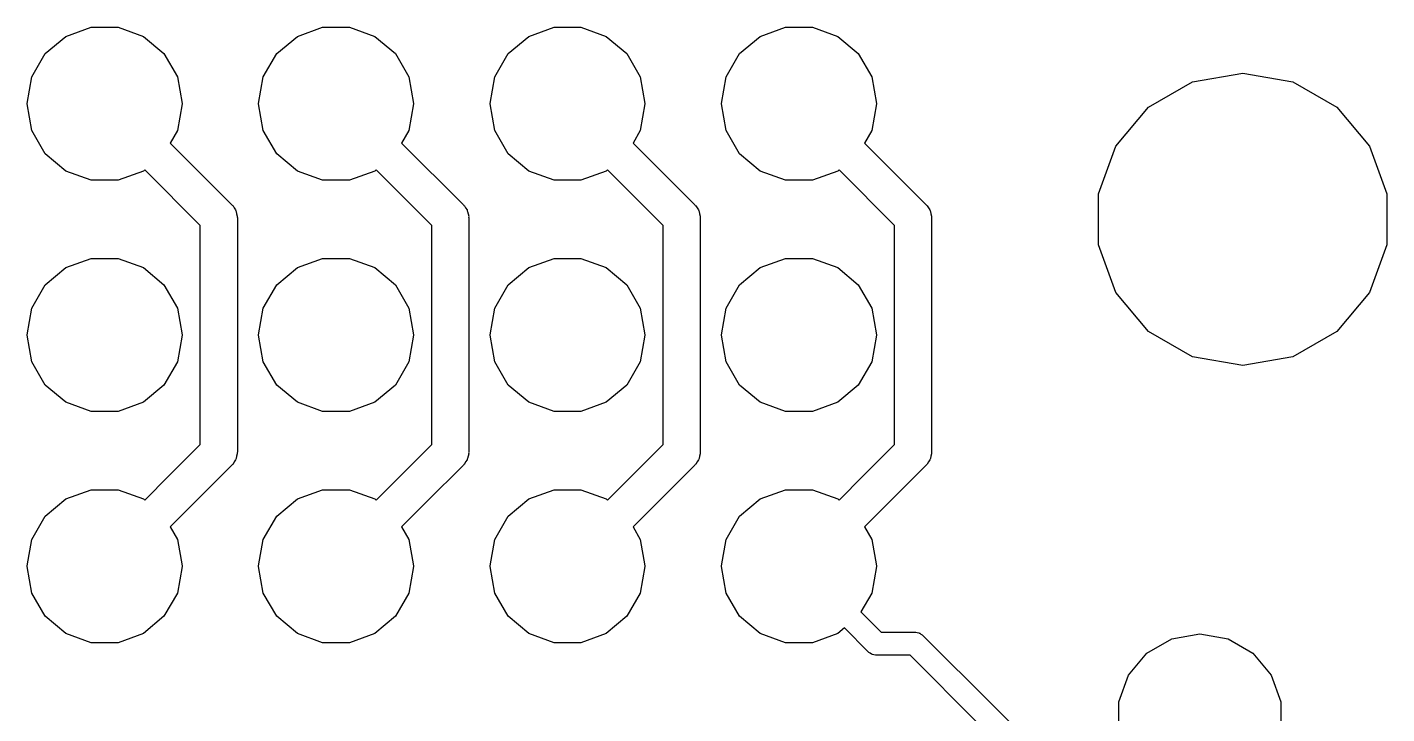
# Model space of a CAD drawing. Extents: x -71.9 to -7.4, y 11.1 to 59.4.
# Drawn here: x -24.34 to -9.42, y 51.07 to 58.61 of the extents above; entities that cross this region are included whole.
import ezdxf

# ---------------------------------------------------------------- set-up
doc = ezdxf.new("R2010")
doc.units = 0
doc.header["$MEASUREMENT"] = 0
doc.layers.add('BLACK', color=7, linetype='CONTINUOUS')

msp = doc.modelspace()

# ---------------------------------------------------------------- linework, layer by layer
at = {"layer": 'Black'}
for p, q in [((-24.1411, 58.3196), (-23.915, 58.5094)), ((-23.915, 58.5094), (-23.6376, 58.6103)), ((-23.6376, 58.6103), (-23.3424, 58.6103)), ((-23.3424, 58.6103), (-23.065, 58.5094)), ((-23.065, 58.5094), (-22.8389, 58.3196)), ((-21.6011, 58.3196), (-21.375, 58.5094)), ((-21.375, 58.5094), (-21.0976, 58.6103)), ((-21.0976, 58.6103), (-20.8024, 58.6103)), ((-20.8024, 58.6103), (-20.525, 58.5094)), ((-20.525, 58.5094), (-20.2989, 58.3196)), ((-19.0611, 58.3196), (-18.835, 58.5094)), ((-18.835, 58.5094), (-18.5576, 58.6103)), ((-18.5576, 58.6103), (-18.2624, 58.6103)), ((-18.2624, 58.6103), (-17.985, 58.5094)), ((-17.985, 58.5094), (-17.7589, 58.3196)), ((-16.5211, 58.3196), (-16.295, 58.5094)), ((-16.295, 58.5094), (-16.0176, 58.6103)), ((-16.0176, 58.6103), (-15.7224, 58.6103)), ((-15.7224, 58.6103), (-15.445, 58.5094)), ((-15.445, 58.5094), (-15.2189, 58.3196)), ((-24.2887, 58.064), (-24.1411, 58.3196)), ((-22.8389, 58.3196), (-22.6913, 58.064)), ((-21.7487, 58.064), (-21.6011, 58.3196)), ((-20.2989, 58.3196), (-20.1513, 58.064)), ((-19.2087, 58.064), (-19.0611, 58.3196)), ((-17.7589, 58.3196), (-17.6113, 58.064)), ((-16.6687, 58.064), (-16.5211, 58.3196)), ((-15.2189, 58.3196), (-15.0713, 58.064)), ((-24.34, 57.7732), (-24.2887, 58.064)), ((-22.6913, 58.064), (-22.64, 57.7732)), ((-21.8, 57.7732), (-21.7487, 58.064)), ((-20.1513, 58.064), (-20.1, 57.7732)), ((-19.26, 57.7732), (-19.2087, 58.064)), ((-17.6113, 58.064), (-17.56, 57.7732)), ((-16.72, 57.7732), (-16.6687, 58.064)), ((-15.0713, 58.064), (-15.02, 57.7732)), ((-11.5493, 58.0093), (-11, 58.1061)), ((-11, 58.1061), (-10.4507, 58.0093)), ((-12.0324, 57.7304), (-11.5493, 58.0093)), ((-10.4507, 58.0093), (-9.9676, 57.7304)), ((-24.34, 57.7668), (-24.34, 57.7732)), ((-24.2887, 57.476), (-24.34, 57.7668)), ((-22.64, 57.7668), (-22.6913, 57.476)), ((-22.64, 57.7732), (-22.64, 57.7668)), ((-21.8, 57.7668), (-21.8, 57.7732)), ((-21.7487, 57.476), (-21.8, 57.7668)), ((-20.1, 57.7668), (-20.1513, 57.476)), ((-20.1, 57.7732), (-20.1, 57.7668)), ((-19.26, 57.7668), (-19.26, 57.7732)), ((-19.2087, 57.476), (-19.26, 57.7668)), ((-17.56, 57.7668), (-17.6113, 57.476)), ((-17.56, 57.7732), (-17.56, 57.7668)), ((-16.72, 57.7668), (-16.72, 57.7732)), ((-16.6687, 57.476), (-16.72, 57.7668)), ((-15.02, 57.7668), (-15.0713, 57.476)), ((-15.02, 57.7732), (-15.02, 57.7668)), ((-12.3909, 57.3031), (-12.0324, 57.7304)), ((-9.9676, 57.7304), (-9.6091, 57.3031)), ((-24.1411, 57.2204), (-24.2887, 57.476)), ((-22.6913, 57.476), (-22.7708, 57.3382)), ((-21.6011, 57.2204), (-21.7487, 57.476)), ((-20.1513, 57.476), (-20.2308, 57.3382)), ((-19.0611, 57.2204), (-19.2087, 57.476)), ((-17.6113, 57.476), (-17.6908, 57.3382)), ((-16.5211, 57.2204), (-16.6687, 57.476)), ((-15.0713, 57.476), (-15.1508, 57.3382)), ((-22.7708, 57.3382), (-22.0931, 56.6605)), ((-20.2308, 57.3382), (-19.5531, 56.6605)), ((-17.6908, 57.3382), (-17.0131, 56.6605)), ((-15.1508, 57.3382), (-14.4731, 56.6605)), ((-12.5817, 56.7789), (-12.3909, 57.3031)), ((-9.6091, 57.3031), (-9.4183, 56.7789)), ((-23.915, 57.0306), (-24.1411, 57.2204)), ((-21.375, 57.0306), (-21.6011, 57.2204)), ((-18.835, 57.0306), (-19.0611, 57.2204)), ((-16.295, 57.0306), (-16.5211, 57.2204)), ((-23.6376, 56.9297), (-23.915, 57.0306)), ((-23.065, 57.0306), (-23.3424, 56.9297)), ((-23.0503, 57.0429), (-23.065, 57.0306)), ((-22.44, 56.4326), (-23.0503, 57.0429)), ((-21.0976, 56.9297), (-21.375, 57.0306)), ((-20.525, 57.0306), (-20.8024, 56.9297)), ((-20.5103, 57.0429), (-20.525, 57.0306)), ((-19.9, 56.4326), (-20.5103, 57.0429)), ((-18.5576, 56.9297), (-18.835, 57.0306)), ((-17.985, 57.0306), (-18.2624, 56.9297)), ((-17.9703, 57.0429), (-17.985, 57.0306)), ((-17.36, 56.4326), (-17.9703, 57.0429)), ((-16.0176, 56.9297), (-16.295, 57.0306)), ((-15.445, 57.0306), (-15.7224, 56.9297)), ((-15.4303, 57.0429), (-15.445, 57.0306)), ((-14.82, 56.4326), (-15.4303, 57.0429)), ((-23.3424, 56.9297), (-23.6376, 56.9297)), ((-20.8024, 56.9297), (-21.0976, 56.9297)), ((-18.2624, 56.9297), (-18.5576, 56.9297)), ((-15.7224, 56.9297), (-16.0176, 56.9297)), ((-12.5817, 56.2211), (-12.5817, 56.7789)), ((-9.4183, 56.7789), (-9.4183, 56.2211)), ((-22.0931, 56.6605), (-22.088, 56.6532)), ((-22.088, 56.6532), (-22.0811, 56.6474)), ((-22.0811, 56.6474), (-22.0679, 56.6244)), ((-22.0679, 56.6244), (-22.0526, 56.6027)), ((-22.0526, 56.6027), (-22.0503, 56.594)), ((-22.0503, 56.594), (-22.0459, 56.5863)), ((-22.0459, 56.5863), (-22.0412, 56.5601)), ((-22.0412, 56.5601), (-22.0344, 56.5345)), ((-19.5531, 56.6605), (-19.548, 56.6532)), ((-19.548, 56.6532), (-19.5411, 56.6474)), ((-19.5411, 56.6474), (-19.5279, 56.6244)), ((-19.5279, 56.6244), (-19.5126, 56.6027)), ((-19.5126, 56.6027), (-19.5103, 56.594)), ((-19.5103, 56.594), (-19.5059, 56.5863)), ((-19.5059, 56.5863), (-19.5012, 56.5601)), ((-19.5012, 56.5601), (-19.4944, 56.5345)), ((-17.0131, 56.6605), (-17.008, 56.6532)), ((-17.008, 56.6532), (-17.0011, 56.6474)), ((-17.0011, 56.6474), (-16.9879, 56.6244)), ((-16.9879, 56.6244), (-16.9726, 56.6027)), ((-16.9726, 56.6027), (-16.9703, 56.594)), ((-16.9703, 56.594), (-16.9659, 56.5863)), ((-16.9659, 56.5863), (-16.9612, 56.5601)), ((-16.9612, 56.5601), (-16.9544, 56.5345)), ((-14.4731, 56.6605), (-14.468, 56.6532)), ((-14.468, 56.6532), (-14.4611, 56.6474)), ((-14.4611, 56.6474), (-14.4479, 56.6244)), ((-14.4479, 56.6244), (-14.4326, 56.6027)), ((-14.4326, 56.6027), (-14.4303, 56.594)), ((-14.4303, 56.594), (-14.4259, 56.5863)), ((-14.4259, 56.5863), (-14.4212, 56.5601)), ((-14.4212, 56.5601), (-14.4144, 56.5345)), ((-22.44, 54.0274), (-22.44, 56.4326)), ((-22.0344, 56.5345), (-22.0352, 56.5256)), ((-22.0352, 56.5256), (-22.0336, 56.5168)), ((-22.0336, 56.5168), (-22.0336, 53.9432)), ((-19.9, 54.0274), (-19.9, 56.4326)), ((-19.4944, 56.5345), (-19.4952, 56.5256)), ((-19.4952, 56.5256), (-19.4936, 56.5168)), ((-19.4936, 56.5168), (-19.4936, 53.9432)), ((-17.36, 54.0274), (-17.36, 56.4326)), ((-16.9544, 56.5345), (-16.9552, 56.5256)), ((-16.9552, 56.5256), (-16.9536, 56.5168)), ((-16.9536, 56.5168), (-16.9536, 53.9432)), ((-14.82, 54.0274), (-14.82, 56.4326)), ((-14.4144, 56.5345), (-14.4152, 56.5256)), ((-14.4152, 56.5256), (-14.4136, 56.5168)), ((-14.4136, 56.5168), (-14.4136, 53.9432)), ((-12.3909, 55.6969), (-12.5817, 56.2211)), ((-9.4183, 56.2211), (-9.6091, 55.6969)), ((-24.1411, 55.7796), (-23.915, 55.9694)), ((-23.915, 55.9694), (-23.6376, 56.0703)), ((-23.6376, 56.0703), (-23.3424, 56.0703)), ((-23.3424, 56.0703), (-23.065, 55.9694)), ((-23.065, 55.9694), (-22.8389, 55.7796)), ((-21.6011, 55.7796), (-21.375, 55.9694)), ((-21.375, 55.9694), (-21.0976, 56.0703)), ((-21.0976, 56.0703), (-20.8024, 56.0703)), ((-20.8024, 56.0703), (-20.525, 55.9694)), ((-20.525, 55.9694), (-20.2989, 55.7796)), ((-19.0611, 55.7796), (-18.835, 55.9694)), ((-18.835, 55.9694), (-18.5576, 56.0703)), ((-18.5576, 56.0703), (-18.2624, 56.0703)), ((-18.2624, 56.0703), (-17.985, 55.9694)), ((-17.985, 55.9694), (-17.7589, 55.7796)), ((-16.5211, 55.7796), (-16.295, 55.9694)), ((-16.295, 55.9694), (-16.0176, 56.0703)), ((-16.0176, 56.0703), (-15.7224, 56.0703)), ((-15.7224, 56.0703), (-15.445, 55.9694)), ((-15.445, 55.9694), (-15.2189, 55.7796)), ((-24.2887, 55.524), (-24.1411, 55.7796)), ((-22.8389, 55.7796), (-22.6913, 55.524)), ((-21.7487, 55.524), (-21.6011, 55.7796)), ((-20.2989, 55.7796), (-20.1513, 55.524)), ((-19.2087, 55.524), (-19.0611, 55.7796)), ((-17.7589, 55.7796), (-17.6113, 55.524)), ((-16.6687, 55.524), (-16.5211, 55.7796)), ((-15.2189, 55.7796), (-15.0713, 55.524)), ((-12.0324, 55.2696), (-12.3909, 55.6969)), ((-9.6091, 55.6969), (-9.9676, 55.2696)), ((-24.34, 55.2332), (-24.2887, 55.524)), ((-22.6913, 55.524), (-22.64, 55.2332)), ((-21.8, 55.2332), (-21.7487, 55.524)), ((-20.1513, 55.524), (-20.1, 55.2332)), ((-19.26, 55.2332), (-19.2087, 55.524)), ((-17.6113, 55.524), (-17.56, 55.2332)), ((-16.72, 55.2332), (-16.6687, 55.524)), ((-15.0713, 55.524), (-15.02, 55.2332)), ((-24.34, 55.2268), (-24.34, 55.2332)), ((-24.2887, 54.936), (-24.34, 55.2268)), ((-22.64, 55.2268), (-22.6913, 54.936)), ((-22.64, 55.2332), (-22.64, 55.2268)), ((-21.8, 55.2268), (-21.8, 55.2332)), ((-21.7487, 54.936), (-21.8, 55.2268)), ((-20.1, 55.2268), (-20.1513, 54.936)), ((-20.1, 55.2332), (-20.1, 55.2268)), ((-19.26, 55.2268), (-19.26, 55.2332)), ((-19.2087, 54.936), (-19.26, 55.2268)), ((-17.56, 55.2268), (-17.6113, 54.936)), ((-17.56, 55.2332), (-17.56, 55.2268)), ((-16.72, 55.2268), (-16.72, 55.2332)), ((-16.6687, 54.936), (-16.72, 55.2268)), ((-15.02, 55.2268), (-15.0713, 54.936)), ((-15.02, 55.2332), (-15.02, 55.2268)), ((-11.5493, 54.9907), (-12.0324, 55.2696)), ((-9.9676, 55.2696), (-10.4507, 54.9907)), ((-24.1411, 54.6804), (-24.2887, 54.936)), ((-22.6913, 54.936), (-22.8389, 54.6804)), ((-21.6011, 54.6804), (-21.7487, 54.936)), ((-20.1513, 54.936), (-20.2989, 54.6804)), ((-19.0611, 54.6804), (-19.2087, 54.936)), ((-17.6113, 54.936), (-17.7589, 54.6804)), ((-16.5211, 54.6804), (-16.6687, 54.936)), ((-15.0713, 54.936), (-15.2189, 54.6804)), ((-11, 54.8939), (-11.5493, 54.9907)), ((-10.4507, 54.9907), (-11, 54.8939)), ((-23.915, 54.4906), (-24.1411, 54.6804)), ((-22.8389, 54.6804), (-23.065, 54.4906)), ((-21.375, 54.4906), (-21.6011, 54.6804)), ((-20.2989, 54.6804), (-20.525, 54.4906)), ((-18.835, 54.4906), (-19.0611, 54.6804)), ((-17.7589, 54.6804), (-17.985, 54.4906)), ((-16.295, 54.4906), (-16.5211, 54.6804)), ((-15.2189, 54.6804), (-15.445, 54.4906)), ((-23.6376, 54.3897), (-23.915, 54.4906)), ((-23.065, 54.4906), (-23.3424, 54.3897)), ((-21.0976, 54.3897), (-21.375, 54.4906)), ((-20.525, 54.4906), (-20.8024, 54.3897)), ((-18.5576, 54.3897), (-18.835, 54.4906)), ((-17.985, 54.4906), (-18.2624, 54.3897)), ((-16.0176, 54.3897), (-16.295, 54.4906)), ((-15.445, 54.4906), (-15.7224, 54.3897)), ((-23.3424, 54.3897), (-23.6376, 54.3897)), ((-20.8024, 54.3897), (-21.0976, 54.3897)), ((-18.2624, 54.3897), (-18.5576, 54.3897)), ((-15.7224, 54.3897), (-16.0176, 54.3897)), ((-22.7837, 53.6837), (-22.44, 54.0274)), ((-20.2437, 53.6837), (-19.9, 54.0274)), ((-17.7037, 53.6837), (-17.36, 54.0274)), ((-15.1637, 53.6837), (-14.82, 54.0274)), ((-22.0459, 53.8737), (-22.0503, 53.866)), ((-22.0412, 53.8999), (-22.0459, 53.8737)), ((-22.0344, 53.9255), (-22.0412, 53.8999)), ((-22.0336, 53.9432), (-22.0352, 53.9344)), ((-22.0352, 53.9344), (-22.0344, 53.9255)), ((-19.5059, 53.8737), (-19.5103, 53.866)), ((-19.5012, 53.8999), (-19.5059, 53.8737)), ((-19.4944, 53.9255), (-19.5012, 53.8999)), ((-19.4936, 53.9432), (-19.4952, 53.9344)), ((-19.4952, 53.9344), (-19.4944, 53.9255)), ((-16.9659, 53.8737), (-16.9703, 53.866)), ((-16.9612, 53.8999), (-16.9659, 53.8737)), ((-16.9544, 53.9255), (-16.9612, 53.8999)), ((-16.9536, 53.9432), (-16.9552, 53.9344)), ((-16.9552, 53.9344), (-16.9544, 53.9255)), ((-14.4259, 53.8737), (-14.4303, 53.866)), ((-14.4212, 53.8999), (-14.4259, 53.8737)), ((-14.4144, 53.9255), (-14.4212, 53.8999)), ((-14.4136, 53.9432), (-14.4152, 53.9344)), ((-14.4152, 53.9344), (-14.4144, 53.9255)), ((-22.0931, 53.7995), (-22.4963, 53.3963)), ((-22.088, 53.8068), (-22.0931, 53.7995)), ((-22.0811, 53.8126), (-22.088, 53.8068)), ((-22.0679, 53.8356), (-22.0811, 53.8126)), ((-22.0526, 53.8573), (-22.0679, 53.8356)), ((-22.0503, 53.866), (-22.0526, 53.8573)), ((-19.5531, 53.7995), (-19.9563, 53.3963)), ((-19.548, 53.8068), (-19.5531, 53.7995)), ((-19.5411, 53.8126), (-19.548, 53.8068)), ((-19.5279, 53.8356), (-19.5411, 53.8126)), ((-19.5126, 53.8573), (-19.5279, 53.8356)), ((-19.5103, 53.866), (-19.5126, 53.8573)), ((-17.0131, 53.7995), (-17.4163, 53.3963)), ((-17.008, 53.8068), (-17.0131, 53.7995)), ((-17.0011, 53.8126), (-17.008, 53.8068)), ((-16.9879, 53.8356), (-17.0011, 53.8126)), ((-16.9726, 53.8573), (-16.9879, 53.8356)), ((-16.9703, 53.866), (-16.9726, 53.8573)), ((-14.4731, 53.7995), (-14.8763, 53.3963)), ((-14.468, 53.8068), (-14.4731, 53.7995)), ((-14.4611, 53.8126), (-14.468, 53.8068)), ((-14.4479, 53.8356), (-14.4611, 53.8126)), ((-14.4326, 53.8573), (-14.4479, 53.8356)), ((-14.4303, 53.866), (-14.4326, 53.8573)), ((-23.0503, 53.417), (-22.7837, 53.6837)), ((-20.5103, 53.417), (-20.2437, 53.6837)), ((-17.9703, 53.417), (-17.7037, 53.6837)), ((-15.4303, 53.417), (-15.1637, 53.6837)), ((-24.1411, 53.2396), (-23.915, 53.4294)), ((-23.915, 53.4294), (-23.6376, 53.5303)), ((-23.6376, 53.5303), (-23.3424, 53.5303)), ((-23.3424, 53.5303), (-23.065, 53.4294)), ((-23.065, 53.4294), (-23.0503, 53.417)), ((-21.6011, 53.2396), (-21.375, 53.4294)), ((-21.375, 53.4294), (-21.0976, 53.5303)), ((-21.0976, 53.5303), (-20.8024, 53.5303)), ((-20.8024, 53.5303), (-20.525, 53.4294)), ((-20.525, 53.4294), (-20.5103, 53.417)), ((-19.0611, 53.2396), (-18.835, 53.4294)), ((-18.835, 53.4294), (-18.5576, 53.5303)), ((-18.5576, 53.5303), (-18.2624, 53.5303)), ((-18.2624, 53.5303), (-17.985, 53.4294)), ((-17.985, 53.4294), (-17.9703, 53.417)), ((-16.5211, 53.2396), (-16.295, 53.4294)), ((-16.295, 53.4294), (-16.0176, 53.5303)), ((-16.0176, 53.5303), (-15.7224, 53.5303)), ((-15.7224, 53.5303), (-15.445, 53.4294)), ((-15.445, 53.4294), (-15.4303, 53.417)), ((-22.4963, 53.3963), (-22.7708, 53.1218)), ((-19.9563, 53.3963), (-20.2308, 53.1218)), ((-17.4163, 53.3963), (-17.6908, 53.1218)), ((-14.8763, 53.3963), (-15.1508, 53.1218)), ((-24.2887, 52.984), (-24.1411, 53.2396)), ((-22.7708, 53.1218), (-22.6913, 52.984)), ((-21.7487, 52.984), (-21.6011, 53.2396)), ((-20.2308, 53.1218), (-20.1513, 52.984)), ((-19.2087, 52.984), (-19.0611, 53.2396)), ((-17.6908, 53.1218), (-17.6113, 52.984)), ((-16.6687, 52.984), (-16.5211, 53.2396)), ((-15.1508, 53.1218), (-15.0713, 52.984)), ((-24.34, 52.6932), (-24.2887, 52.984)), ((-22.6913, 52.984), (-22.64, 52.6932)), ((-21.8, 52.6932), (-21.7487, 52.984)), ((-20.1513, 52.984), (-20.1, 52.6932)), ((-19.26, 52.6932), (-19.2087, 52.984)), ((-17.6113, 52.984), (-17.56, 52.6932)), ((-16.72, 52.6932), (-16.6687, 52.984)), ((-15.0713, 52.984), (-15.02, 52.6932)), ((-24.34, 52.6868), (-24.34, 52.6932)), ((-24.2887, 52.396), (-24.34, 52.6868)), ((-22.64, 52.6868), (-22.6913, 52.396)), ((-22.64, 52.6932), (-22.64, 52.6868)), ((-21.8, 52.6868), (-21.8, 52.6932)), ((-21.7487, 52.396), (-21.8, 52.6868)), ((-20.1, 52.6868), (-20.1513, 52.396)), ((-20.1, 52.6932), (-20.1, 52.6868)), ((-19.26, 52.6868), (-19.26, 52.6932)), ((-19.2087, 52.396), (-19.26, 52.6868)), ((-17.56, 52.6868), (-17.6113, 52.396)), ((-17.56, 52.6932), (-17.56, 52.6868)), ((-16.72, 52.6868), (-16.72, 52.6932)), ((-16.6687, 52.396), (-16.72, 52.6868)), ((-15.02, 52.6868), (-15.0713, 52.396)), ((-15.02, 52.6932), (-15.02, 52.6868)), ((-24.1411, 52.1404), (-24.2887, 52.396)), ((-22.6913, 52.396), (-22.8389, 52.1404)), ((-21.6011, 52.1404), (-21.7487, 52.396)), ((-20.1513, 52.396), (-20.2989, 52.1404)), ((-19.0611, 52.1404), (-19.2087, 52.396)), ((-17.6113, 52.396), (-17.7589, 52.1404)), ((-16.5211, 52.1404), (-16.6687, 52.396)), ((-15.0713, 52.396), (-15.1903, 52.1899)), ((-23.915, 51.9506), (-24.1411, 52.1404)), ((-22.8389, 52.1404), (-23.065, 51.9506)), ((-21.375, 51.9506), (-21.6011, 52.1404)), ((-20.2989, 52.1404), (-20.525, 51.9506)), ((-18.835, 51.9506), (-19.0611, 52.1404)), ((-17.7589, 52.1404), (-17.985, 51.9506)), ((-16.295, 51.9506), (-16.5211, 52.1404)), ((-15.1903, 52.1899), (-14.9674, 51.967)), ((-23.6376, 51.8497), (-23.915, 51.9506)), ((-23.065, 51.9506), (-23.3424, 51.8497)), ((-21.0976, 51.8497), (-21.375, 51.9506)), ((-20.525, 51.9506), (-20.8024, 51.8497)), ((-18.5576, 51.8497), (-18.835, 51.9506)), ((-17.985, 51.9506), (-18.2624, 51.8497)), ((-16.0176, 51.8497), (-16.295, 51.9506)), ((-15.445, 51.9506), (-15.7224, 51.8497)), ((-15.3717, 52.0121), (-15.445, 51.9506)), ((-15.1098, 51.7502), (-15.3717, 52.0121)), ((-14.9674, 51.967), (-14.5986, 51.967)), ((-14.5986, 51.967), (-14.5931, 51.966)), ((-14.5931, 51.966), (-14.5875, 51.9665)), ((-14.5875, 51.9665), (-14.5715, 51.9622)), ((-14.5715, 51.9622), (-14.5551, 51.9593)), ((-14.5551, 51.9593), (-14.5503, 51.9565)), ((-14.5503, 51.9565), (-14.5449, 51.9551)), ((-14.5449, 51.9551), (-14.5313, 51.9456)), ((-14.5313, 51.9456), (-14.5169, 51.9373)), ((-14.5169, 51.9373), (-14.5133, 51.933)), ((-14.5133, 51.933), (-14.5088, 51.9298)), ((-14.5088, 51.9298), (-13.7268, 51.1478)), ((-11.7786, 51.8919), (-11.4696, 51.9463)), ((-11.4696, 51.9463), (-11.1606, 51.8919)), ((-23.3424, 51.8497), (-23.6376, 51.8497)), ((-20.8024, 51.8497), (-21.0976, 51.8497)), ((-18.2624, 51.8497), (-18.5576, 51.8497)), ((-15.7224, 51.8497), (-16.0176, 51.8497)), ((-12.0504, 51.735), (-11.7786, 51.8919)), ((-11.1606, 51.8919), (-10.8889, 51.735)), ((-15.1052, 51.747), (-15.1098, 51.7502)), ((-15.1016, 51.7427), (-15.1052, 51.747)), ((-15.0873, 51.7344), (-15.1016, 51.7427)), ((-15.0737, 51.7249), (-15.0873, 51.7344)), ((-15.0683, 51.7235), (-15.0737, 51.7249)), ((-15.0634, 51.7207), (-15.0683, 51.7235)), ((-15.0471, 51.7178), (-15.0634, 51.7207)), ((-15.0311, 51.7135), (-15.0471, 51.7178)), ((-15.0255, 51.714), (-15.0311, 51.7135)), ((-15.02, 51.713), (-15.0255, 51.714)), ((-14.6512, 51.713), (-15.02, 51.713)), ((-13.9064, 50.9682), (-14.6512, 51.713)), ((-12.252, 51.4946), (-12.0504, 51.735)), ((-10.8889, 51.735), (-10.6872, 51.4946)), ((-12.3594, 51.1998), (-12.252, 51.4946)), ((-10.6872, 51.4946), (-10.5799, 51.1998)), ((-12.3594, 50.886), (-12.3594, 51.1998)), ((-10.5799, 51.1998), (-10.5799, 50.886)), ((-13.7268, 51.1478), (-13.7268, 51.1478)), ((-13.7268, 51.1478), (-12.0927, 49.5137))]:
    msp.add_line(p, q, dxfattribs=at)

doc.saveas('drawing.dxf')
